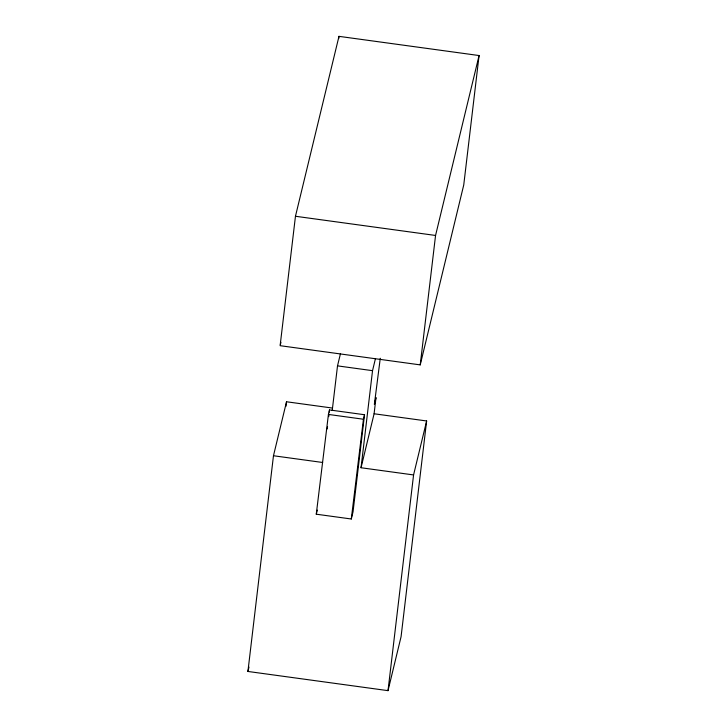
<?xml version="1.0" encoding="UTF-8"?>
<svg xmlns="http://www.w3.org/2000/svg" width="727" height="727" viewBox="0 0 727 727"><rect width="100%" height="100%" fill="white"/><g stroke="black" fill="none" stroke-linecap="round" stroke-linejoin="round"><path stroke-width="1.09" d="M295.462 216.264L280.122 345.688L420.224 364.881L463.744 184.967L479.075 55.543L338.982 36.35L295.462 216.264L435.555 235.457L479.075 55.543M426.631 420.969L413.572 474.94L361.037 467.743L374.096 413.772L426.631 420.969L401.077 636.679L388.018 690.65L247.925 671.457L273.47 455.747L286.529 401.767L332.357 408.047M286.002 406.266L286.529 401.767M338.718 38.604L338.982 36.35M327.268 428.903L327.532 426.667M328.722 416.626L328.986 414.399M329.249 412.164L329.513 409.937L364.536 414.735L353.04 511.799L351.295 518.996L316.272 514.198L328.422 414.435L329.513 409.937M332.221 410.501L337.51 365.872L340.445 353.758M361.037 467.743L372.533 370.67L375.468 358.556M374.096 413.772L376.004 397.587L374.378 404.339L380.276 358.275M420.224 364.881L435.555 235.457M388.018 690.65L413.572 474.94M351.295 518.996L363.445 419.234L364.536 414.735M280.395 344.58L280.931 342.372M247.925 671.457L248.988 667.05M316.272 514.198L317.272 510.09M337.51 365.872L372.533 370.67M328.422 414.435L363.445 419.234M273.47 455.747L322.661 462.481"/></g></svg>
